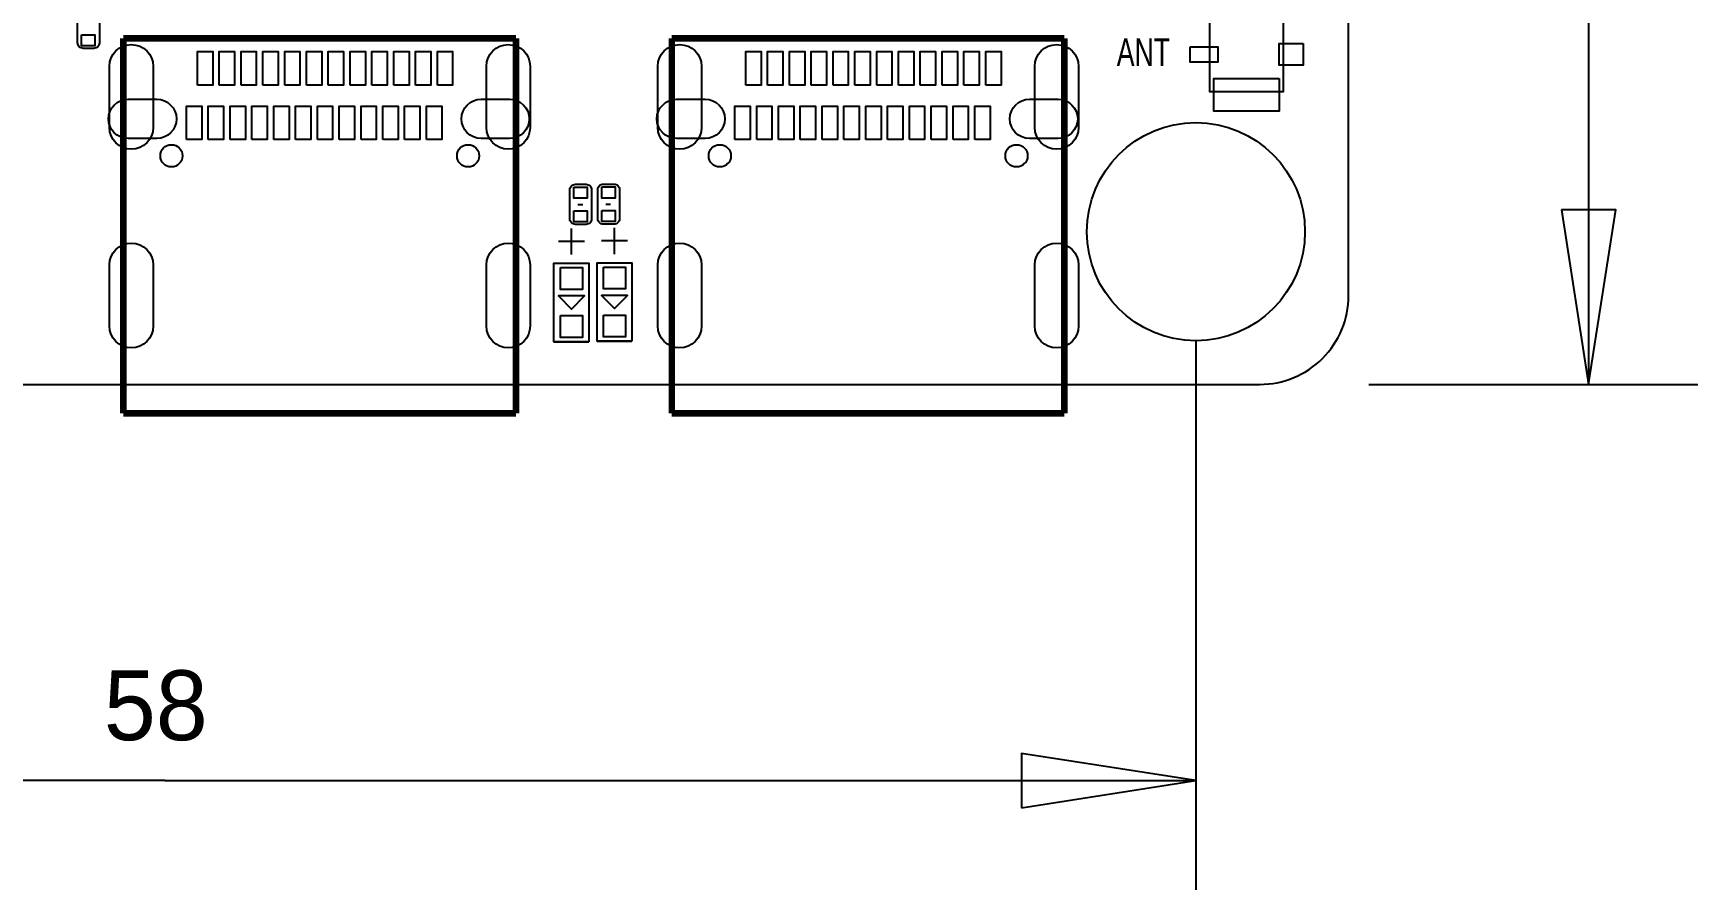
# Model space of a CAD drawing. Extents: x -53.1 to 28.6, y -15.5 to 32.9.
# Drawn here: x -9.52 to 28.63, y -15.52 to 4.11 of the extents above; entities that cross this region are included whole.
import ezdxf

# ---------------------------------------------------------------- set-up
doc = ezdxf.new("R2010")
doc.units = 0
for name, color, linetype in [('BG_DIMENSION', 85, 'CONTINUOUS'), ('BG_OUTLINE', 254, 'CONTINUOUS'), ('BG_SILKSCREEN_TOP', 3, 'CONTINUOUS'), ('PG_SILKSCREEN_TOP', 6, 'CONTINUOUS'), ('PIN_TOP', 80, 'CONTINUOUS')]:
    doc.layers.add(name, color=color, linetype=linetype)

msp = doc.modelspace()

# ---------------------------------------------------------------- linework, layer by layer
at = {"layer": 'BG_DIMENSION'}
for points in [[(26.127202, 11.976862), (26.127202, -3.940302)], [(25.502362, 0.05969), (26.127202, -3.940302), (26.752042, 0.05969), (25.502362, 0.05969)], [(17.124172, -2.940304), (17.124172, -15.522448)], [(21.092414, -3.940302), (28.627324, -3.940302)], [(13.12418, -13.647166), (17.124172, -13.022326), (13.12418, -12.397486), (13.12418, -13.647166)], [(-6.51002, -13.022326), (-40.875966, -13.022326)], [(-6.51002, -13.022326), (17.124172, -13.022326)]]:
    msp.add_lwpolyline(points, dxfattribs=at)
at = {"layer": 'BG_OUTLINE'}
msp.add_lwpolyline([(-42.343832, -3.940302), (18.592292, -3.940302, 0.414214), (20.624292, -1.908302), (20.624292, 24.027638, 0.414214), (18.592292, 26.059638), (-42.343832, 26.059638, 0.414214), (-44.375832, 24.027638), (-44.375832, -1.908302, 0.414214), (-42.343832, -3.940302)], format="xyb", dxfattribs=at)
at = {"layer": 'PG_SILKSCREEN_TOP'}
for points in [[(-8.506968, 3.888486), (-8.506968, 4.554474, -0.414214), (-8.379968, 4.681474)], [(-8.007096, 4.554474), (-8.007096, 3.888486, -0.414214), (-8.134096, 3.761486)], [(-8.134096, 3.761486), (-8.379968, 3.761486, -0.414214), (-8.506968, 3.888486)], [(2.775204, -0.146304), (2.775204, 0.519684, -0.414214), (2.902204, 0.646684)], [(3.148076, 0.646684, -0.414214), (3.275076, 0.519684)], [(3.275076, 0.519684), (3.275076, -0.146304, -0.414214), (3.148076, -0.273304)], [(3.414776, -0.141224), (3.414776, 0.524764, -0.414214), (3.541776, 0.651764)], [(3.787648, 0.651764, -0.414214), (3.914648, 0.524764)], [(3.914648, 0.524764), (3.914648, -0.141224, -0.414214), (3.787648, -0.268224)], [(3.148076, -0.273304), (2.902204, -0.273304, -0.414214), (2.775204, -0.146304)], [(3.787648, -0.268224), (3.541776, -0.268224, -0.414214), (3.414776, -0.141224)]]:
    msp.add_lwpolyline(points, format="xyb", dxfattribs=at)
for points in [[(19.134328, 4.473702), (17.43456, 4.473702), (17.43456, 2.773934), (19.134328, 2.773934), (19.134328, 4.473702)], [(2.902204, 0.646684), (3.148076, 0.646684)], [(3.541776, 0.651764), (3.787648, 0.651764)], [(2.961386, 0.184658), (3.070606, 0.184658)], [(3.600958, 0.189738), (3.710178, 0.189738)], [(2.812034, -0.96393), (2.812034, -0.363982)], [(3.799586, -0.953262), (3.799586, -0.353314)], [(3.112008, -0.663956), (2.51206, -0.663956)], [(4.09956, -0.653288), (3.499612, -0.653288)], [(3.212084, -2.963926), (2.411984, -2.963926), (2.411984, -1.164082), (3.212084, -1.164082), (3.212084, -2.963926)], [(4.199636, -2.953258), (3.399536, -2.953258), (3.399536, -1.153414), (4.199636, -1.153414), (4.199636, -2.953258)], [(3.899662, -1.903222), (3.499612, -1.903222), (3.799586, -2.20345), (4.09956, -1.903222), (3.899662, -1.903222)], [(2.91211, -1.91389), (2.51206, -1.91389), (2.812034, -2.214118), (3.112008, -1.91389), (2.91211, -1.91389)], [(2.411984, -2.963926), (3.212084, -2.963926)], [(3.399536, -2.953258), (4.199636, -2.953258)]]:
    msp.add_lwpolyline(points, dxfattribs=at)
at = {"layer": 'PG_SILKSCREEN_TOP', "const_width": 0.1524}
for points in [[(-7.456424, 3.994912), (1.543812, 3.994912)], [(-7.456424, -4.60121), (-7.456424, 3.994912)], [(1.543812, 3.994912), (1.543812, -4.60121)], [(5.112766, 3.994912), (14.113002, 3.994912)], [(5.112766, -4.60121), (5.112766, 3.994912)], [(14.113002, 3.994912), (14.113002, -4.60121)], [(1.543812, -4.60121), (-7.456424, -4.60121)], [(14.113002, -4.60121), (5.112766, -4.60121)]]:
    msp.add_lwpolyline(points, dxfattribs=at)
at = {"layer": 'PIN_TOP'}
for points in [[(-8.414766, 4.073906), (-8.109966, 4.073906), (-8.109966, 3.819906), (-8.414766, 3.819906)], [(19.584289, 3.873881), (19.584289, 3.373755), (19.034379, 3.373755), (19.034379, 3.873881)], [(-5.761228, 2.91592), (-5.761228, 3.685794), (-5.411216, 3.685794), (-5.411216, 2.91592)], [(-5.261356, 2.91592), (-5.261356, 3.685794), (-4.911344, 3.685794), (-4.911344, 2.91592)], [(-4.76123, 2.91592), (-4.76123, 3.685794), (-4.411218, 3.685794), (-4.411218, 2.91592)], [(-4.261358, 2.91592), (-4.261358, 3.685794), (-3.911346, 3.685794), (-3.911346, 2.91592)], [(-3.761232, 2.91592), (-3.761232, 3.685794), (-3.41122, 3.685794), (-3.41122, 2.91592)], [(-3.26136, 2.91592), (-3.26136, 3.685794), (-2.911348, 3.685794), (-2.911348, 2.91592)], [(-2.761234, 2.91592), (-2.761234, 3.685794), (-2.411222, 3.685794), (-2.411222, 2.91592)], [(-2.261362, 2.91592), (-2.261362, 3.685794), (-1.91135, 3.685794), (-1.91135, 2.91592)], [(-1.761236, 2.91592), (-1.761236, 3.685794), (-1.411224, 3.685794), (-1.411224, 2.91592)], [(-1.261364, 2.91592), (-1.261364, 3.685794), (-0.911352, 3.685794), (-0.911352, 2.91592)], [(-0.761238, 2.91592), (-0.761238, 3.685794), (-0.411226, 3.685794), (-0.411226, 2.91592)], [(-0.261366, 2.91592), (-0.261366, 3.685794), (0.088646, 3.685794), (0.088646, 2.91592)], [(6.807962, 2.91592), (6.807962, 3.685794), (7.157974, 3.685794), (7.157974, 2.91592)], [(7.307834, 2.91592), (7.307834, 3.685794), (7.657846, 3.685794), (7.657846, 2.91592)], [(7.80796, 2.91592), (7.80796, 3.685794), (8.157972, 3.685794), (8.157972, 2.91592)], [(8.307832, 2.91592), (8.307832, 3.685794), (8.657844, 3.685794), (8.657844, 2.91592)], [(8.807958, 2.91592), (8.807958, 3.685794), (9.15797, 3.685794), (9.15797, 2.91592)], [(9.30783, 2.91592), (9.30783, 3.685794), (9.657842, 3.685794), (9.657842, 2.91592)], [(9.807956, 2.91592), (9.807956, 3.685794), (10.157968, 3.685794), (10.157968, 2.91592)], [(10.307828, 2.91592), (10.307828, 3.685794), (10.65784, 3.685794), (10.65784, 2.91592)], [(10.807954, 2.91592), (10.807954, 3.685794), (11.157966, 3.685794), (11.157966, 2.91592)], [(11.307826, 2.91592), (11.307826, 3.685794), (11.657838, 3.685794), (11.657838, 2.91592)], [(11.807952, 2.91592), (11.807952, 3.685794), (12.157964, 3.685794), (12.157964, 2.91592)], [(12.307824, 2.91592), (12.307824, 3.685794), (12.657836, 3.685794), (12.657836, 2.91592)], [(16.994378, 3.798824), (17.624298, 3.798824), (17.624298, 3.448812), (16.994378, 3.448812)], [(19.034506, 3.073781), (19.034506, 2.323719), (17.534382, 2.323719), (17.534382, 3.073781)], [(-6.011418, 1.669796), (-6.011418, 2.43967), (-5.661406, 2.43967), (-5.661406, 1.669796)], [(-5.511546, 1.669796), (-5.511546, 2.43967), (-5.161534, 2.43967), (-5.161534, 1.669796)], [(-5.01142, 1.669796), (-5.01142, 2.43967), (-4.661408, 2.43967), (-4.661408, 1.669796)], [(-4.511548, 1.669796), (-4.511548, 2.43967), (-4.161536, 2.43967), (-4.161536, 1.669796)], [(-4.011422, 1.669796), (-4.011422, 2.43967), (-3.66141, 2.43967), (-3.66141, 1.669796)], [(-3.511296, 1.669796), (-3.511296, 2.43967), (-3.161284, 2.43967), (-3.161284, 1.669796)], [(-3.011424, 1.669796), (-3.011424, 2.43967), (-2.661412, 2.43967), (-2.661412, 1.669796)], [(-2.511552, 1.669796), (-2.511552, 2.43967), (-2.16154, 2.43967), (-2.16154, 1.669796)], [(-2.011426, 1.669796), (-2.011426, 2.43967), (-1.661414, 2.43967), (-1.661414, 1.669796)], [(-1.5113, 1.669796), (-1.5113, 2.43967), (-1.161288, 2.43967), (-1.161288, 1.669796)], [(-1.011428, 1.669796), (-1.011428, 2.43967), (-0.661416, 2.43967), (-0.661416, 1.669796)], [(-0.511556, 1.669796), (-0.511556, 2.43967), (-0.161544, 2.43967), (-0.161544, 1.669796)], [(6.557772, 1.669796), (6.557772, 2.43967), (6.907784, 2.43967), (6.907784, 1.669796)], [(7.057644, 1.669796), (7.057644, 2.43967), (7.407656, 2.43967), (7.407656, 1.669796)], [(7.55777, 1.669796), (7.55777, 2.43967), (7.907782, 2.43967), (7.907782, 1.669796)], [(8.057642, 1.669796), (8.057642, 2.43967), (8.407654, 2.43967), (8.407654, 1.669796)], [(8.557768, 1.669796), (8.557768, 2.43967), (8.90778, 2.43967), (8.90778, 1.669796)], [(9.057894, 1.669796), (9.057894, 2.43967), (9.407906, 2.43967), (9.407906, 1.669796)], [(9.557766, 1.669796), (9.557766, 2.43967), (9.907778, 2.43967), (9.907778, 1.669796)], [(10.057638, 1.669796), (10.057638, 2.43967), (10.40765, 2.43967), (10.40765, 1.669796)], [(10.557764, 1.669796), (10.557764, 2.43967), (10.907776, 2.43967), (10.907776, 1.669796)], [(11.05789, 1.669796), (11.05789, 2.43967), (11.407902, 2.43967), (11.407902, 1.669796)], [(11.557762, 1.669796), (11.557762, 2.43967), (11.907774, 2.43967), (11.907774, 1.669796)], [(12.057634, 1.669796), (12.057634, 2.43967), (12.407646, 2.43967), (12.407646, 1.669796)], [(2.867406, 0.57912), (3.172206, 0.57912), (3.172206, 0.32512), (2.867406, 0.32512)], [(3.506978, 0.5842), (3.811778, 0.5842), (3.811778, 0.3302), (3.506978, 0.3302)], [(2.867406, 0.039116), (3.172206, 0.039116), (3.172206, -0.214884), (2.867406, -0.214884)], [(3.506978, 0.044196), (3.811778, 0.044196), (3.811778, -0.209804), (3.506978, -0.209804)], [(2.561971, -1.264031), (3.062097, -1.264031), (3.062097, -1.764157), (2.561971, -1.764157)], [(3.549523, -1.253363), (4.049649, -1.253363), (4.049649, -1.753489), (3.549523, -1.753489)], [(2.561971, -2.363851), (3.062097, -2.363851), (3.062097, -2.863977), (2.561971, -2.863977)], [(3.549523, -2.353183), (4.049649, -2.353183), (4.049649, -2.853309), (3.549523, -2.853309)]]:
    msp.add_lwpolyline(points, close=True, dxfattribs=at)
for points in [[(-6.776339, 3.348736), (-6.776339, 1.948688, -1), (-7.776337, 1.948688), (-7.776337, 3.348736, -1)], [(1.863725, 3.348736), (1.863725, 1.948688, -1), (0.863727, 1.948688), (0.863727, 3.348736, -1)], [(5.792851, 3.348736), (5.792851, 1.948688, -1), (4.792853, 1.948688), (4.792853, 3.348736, -1)], [(14.432915, 3.348736), (14.432915, 1.948688, -1), (13.432917, 1.948688), (13.432917, 3.348736, -1)], [(-6.692773, 1.695069), (-7.347839, 1.695069, -1), (-7.347839, 2.594991), (-6.692773, 2.594991, -1)], [(1.396111, 1.695069), (0.741045, 1.695069, -1), (0.741045, 2.594991), (1.396111, 2.594991, -1)], [(5.876417, 1.695069), (5.221351, 1.695069, -1), (5.221351, 2.594991), (5.876417, 2.594991, -1)], [(13.965301, 1.695069), (13.310235, 1.695069, -1), (13.310235, 2.594991), (13.965301, 2.594991, -1)], [(-6.776339, -1.201166), (-6.776339, -2.601214, -1), (-7.776337, -2.601214), (-7.776337, -1.201166, -1)], [(1.863725, -1.201166), (1.863725, -2.601214, -1), (0.863727, -2.601214), (0.863727, -1.201166, -1)], [(5.792851, -1.201166), (5.792851, -2.601214, -1), (4.792853, -2.601214), (4.792853, -1.201166, -1)], [(14.432915, -1.201166), (14.432915, -2.601214, -1), (13.432917, -2.601214), (13.432917, -1.201166, -1)]]:
    msp.add_lwpolyline(points, format="xyb", close=True, dxfattribs=at)
for centre, radius in [((17.124172, -0.440182), 2.499995), ((-6.35635, 1.298702), 0.254), ((0.443738, 1.298702), 0.254), ((6.21284, 1.298702), 0.254), ((13.012928, 1.298702), 0.254)]:
    msp.add_circle(centre, radius, dxfattribs=at)

# ---------------------------------------------------------------- texts
at = {"layer": 'BG_DIMENSION'}
msp.add_text('58', height=1.6002, dxfattribs=at).set_placement((-7.90575, -12.095226))
at = {"layer": 'BG_SILKSCREEN_TOP', "width": 0.72}
msp.add_text('ANT', height=0.635, dxfattribs=at).set_placement((15.31112, 3.356864))

doc.saveas('drawing.dxf')
